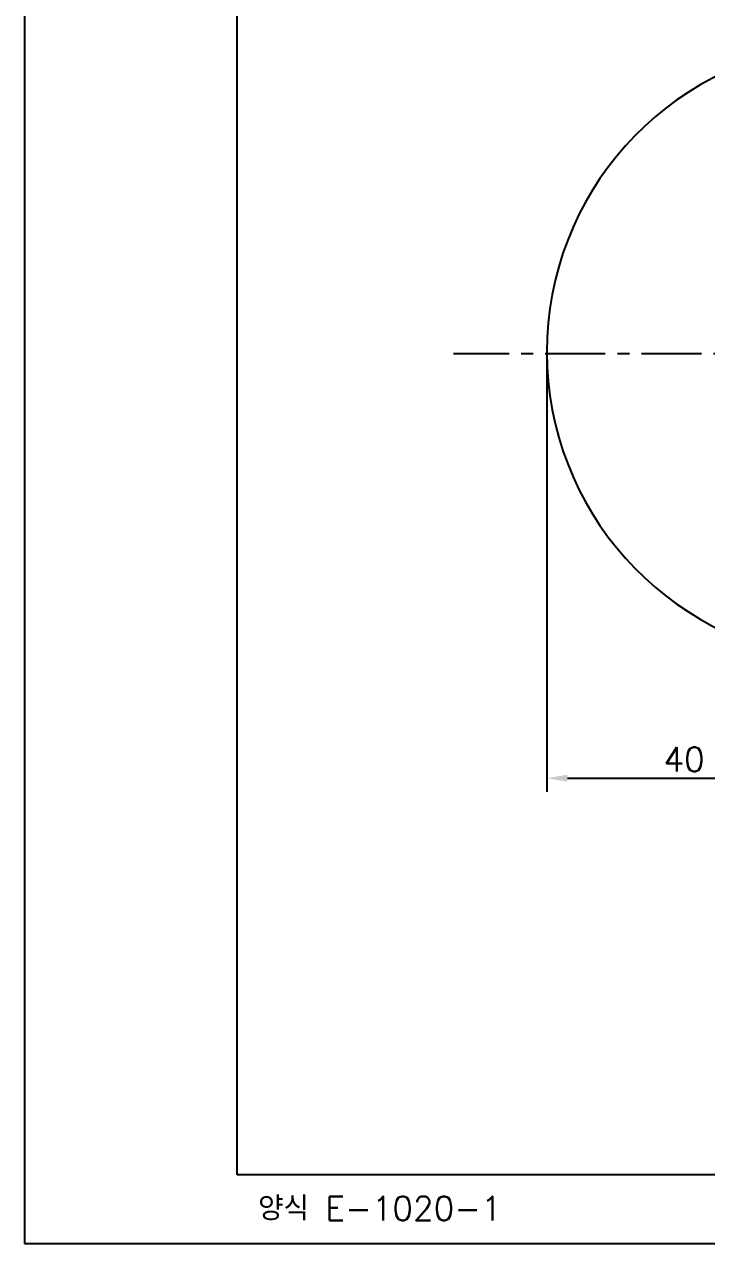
# Model space of a CAD drawing. Extents: x 6213 to 6633, y -3703 to -3406.
# Drawn here: x 6213.3 to 6312.6, y -3702.7 to -3525.2 of the extents above; entities that cross this region are included whole.
import ezdxf

# ---------------------------------------------------------------- set-up
doc = ezdxf.new("R2010")
doc.units = 0
doc.header["$LTSCALE"] = 7
doc.header["$MEASUREMENT"] = 0
doc.linetypes.add('CENTER', pattern=[2, 1.25, -0.25, 0.25, -0.25])
doc.layers.get('0').update_dxf_attribs({"color": 2, "linetype": 'CONTINUOUS'})
for name, color, linetype in [('CENTER', 1, 'CENTER'), ('D', 2, 'CONTINUOUS'), ('DWG', 7, 'CONTINUOUS')]:
    doc.layers.add(name, color=color, linetype=linetype)
doc.styles.add('GHS', font='romans', dxfattribs={"bigfont": 'ghs'})

# ---------------------------------------------------------------- blocks, each defined once
blk = doc.blocks.new('BORDER')
for p, q in [((0, 1), (0, 0)), ((0, 0), (1, 0))]:
    blk.add_line(p, q)

msp = doc.modelspace()

# ---------------------------------------------------------------- linework, layer by layer
at = {"color": 4}
for p, q in [((6244.27, -3692.71), (6244.27, -3418.71)), ((6622.27, -3692.71), (6244.27, -3692.71))]:
    msp.add_line(p, q, dxfattribs=at)
at = {"layer": 'CENTER'}
msp.add_line((6409.85, -3573.2), (6275.77, -3573.2), dxfattribs=at)
at = {"layer": 'D'}
for p, q in [((6289.32, -3573.92), (6289.32, -3636.96)), ((6292.32, -3634.96), (6326.32, -3634.96))]:
    msp.add_line(p, q, dxfattribs=at)
msp.add_solid([(6292.32, -3634.46), (6292.32, -3635.46), (6289.32, -3634.96)], dxfattribs=at)
at = {"layer": 'DWG'}
msp.add_arc((6334.32, -3572.92), 45, 96.3794, 263.6206, dxfattribs=at)

# ---------------------------------------------------------------- block references
at = {"xscale": 420, "yscale": 297, "zscale": 420}
msp.add_blockref('BORDER', (6213.27, -3702.71), dxfattribs=at)

# ---------------------------------------------------------------- texts
at = {"layer": 'D', "insert": (6309.32, -3632.21), "char_height": 3.5, "attachment_point": 5, "style": 'GHS'}
msp.add_mtext('\\A1;40', dxfattribs=at)
at = {"layer": 'DWG', "style": 'GHS'}
msp.add_text('양식 E-1020-1', height=3.5, dxfattribs=at).set_placement((6247.3, -3699.33))

doc.saveas('drawing.dxf')
